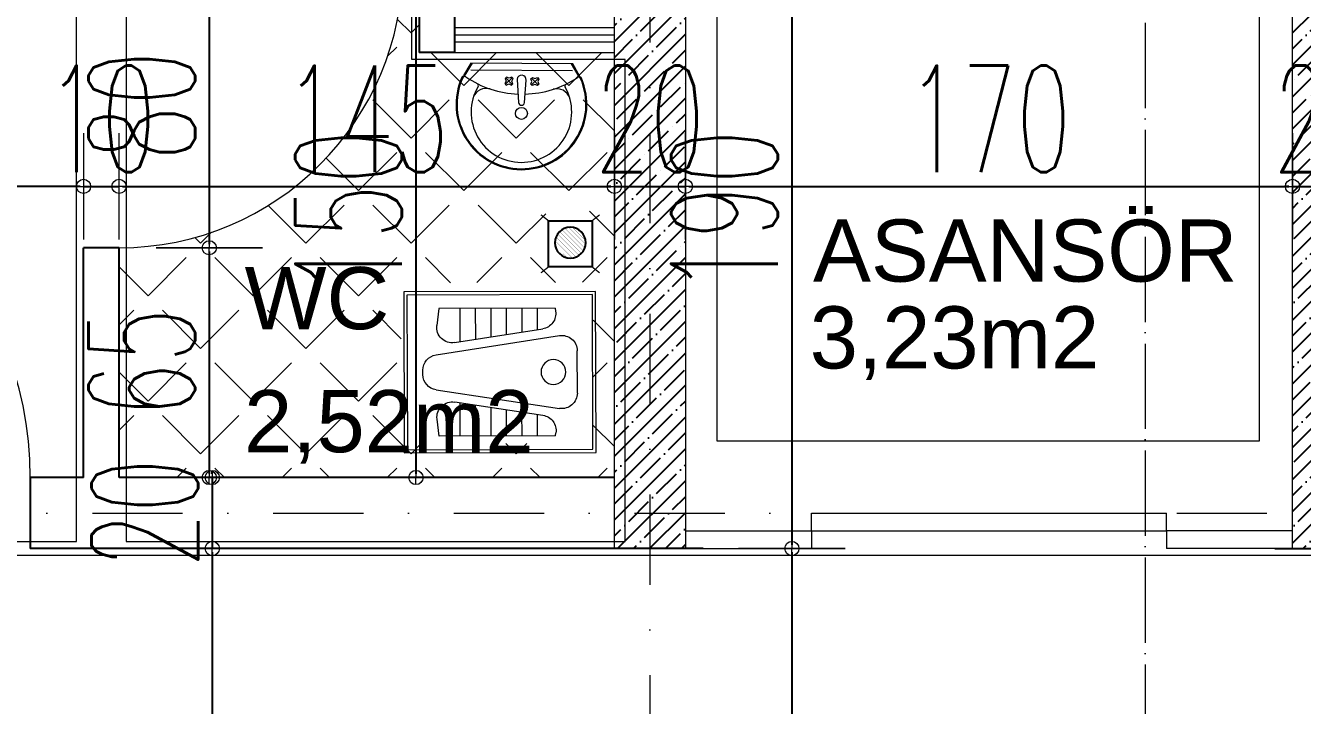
# Model space of a CAD drawing. Header units: millimetres. Extents: x -16104 to 67872, y -88009 to 12107.
# Drawn here: x 11745.8 to 12105.5, y -6313.7 to -6122.3 of the extents above; entities that cross this region are included whole.
import ezdxf

# ---------------------------------------------------------------- set-up
doc = ezdxf.new("R2010")
doc.units = ezdxf.units.MM
for name, pattern in [('ACAD_ISO04W100', [30, 24, -3, 0, -3]), ('ACAD_ISO07W100', [3, 0, -3]), ('DASHDOTX2', [50.8, 25.4, -12.7, 0, -12.7])]:
    doc.linetypes.add(name, pattern=pattern)
doc.layers.get('0').update_dxf_attribs({"color": 241})
for name, color, linetype, lineweight in [('AKS', 1, 'ACAD_ISO07W100', 5), ('akslar', 144, 'Continuous', 20), ('duvar', 123, 'Continuous', 25), ('emsal&kolon', 1, 'Continuous', 5), ('kapı', 3, 'Continuous', 5), ('OLCU', 54, 'Continuous', 13), ('pencere', 5, 'Continuous', 5), ('SıVA', 40, 'Continuous', 9), ('TARAMA', 8, 'Continuous', 15), ('tefriş', 30, 'Continuous', 5), ('ÖLÇÜ', 252, 'Continuous', 20)]:
    doc.layers.add(name, color=color, linetype=linetype, lineweight=lineweight)
doc.styles.add('DIM', font='Txttw.shx', dxfattribs={"width": 0.6})
doc.dimstyles.new('50', dxfattribs={"dimscale": 0, "dimtxt": 30, "dimasz": 1, "dimexe": 0, "dimexo": 2, "dimgap": 4, "dimtad": 1, "dimdec": 0, "dimzin": 0, "dimdsep": 46, "dimtxsty": 'DIM', "dimblk1": 'DOT', "dimblk2": 'DOT', "dimsah": 1, "dimcen": 1.5, "dimdle": 3, "dimse1": 1, "dimse2": 1, "dimclrd": 256, "dimclre": 9, "dimclrt": 256, "dimadec": 0, "dimazin": 0, "dimtfac": 0.24, "dimtdec": 0, "dimtix": 1, "dimtmove": 2, "dimatfit": 3, "dimldrblk": 'DOT', "dimfxl": 0, "dimtolj": 1, "dimtzin": 15, "dimarcsym": 0})

# ---------------------------------------------------------------- blocks, each defined once
blk = doc.blocks.new('DOT')
for p, q in [((0, 15), (0, -15)), ((-2, 0), (0, 0)), ((2, 0), (0, 0))]:
    blk.add_line(p, q)
blk.add_circle((0, 0), 2)
blk = doc.blocks.new('*D5684')
at = {"layer": 'Defpoints', "color": 0, "transparency": 16777216}
for p in [(11797.57, -6104.87), (11797.57, -6184.87), (11797.57, -6184.87)]:
    blk.add_point(p, dxfattribs=at)
at = {"layer": 'OLCU', "lineweight": -2, "transparency": 16777216}
blk.add_line((11797.57, -6105.87), (11797.57, -6183.87), dxfattribs=at)
for p, rotation in [((11797.57, -6104.87), 90), ((11797.57, -6184.87), 270)]:
    blk.add_blockref('DOT', p, dxfattribs=dict(at, rotation=rotation))
at = {"layer": 'OLCU', "transparency": 16777216, "insert": (11778.57, -6144.87), "char_height": 30, "attachment_point": 5, "rotation": 90, "style": 'DIM'}
blk.add_mtext('\\A1;80', dxfattribs=at)
blk = doc.blocks.new('*D5991')
at = {"layer": 'Defpoints', "color": 0, "transparency": 16777216}
for p in [(11772.15, -6184.87), (11772.15, -6249.56), (11797.57, -6249.56)]:
    blk.add_point(p, dxfattribs=at)
at = {"layer": 'OLCU', "lineweight": -2, "transparency": 16777216}
blk.add_line((11797.57, -6185.87), (11797.57, -6248.56), dxfattribs=at)
for p, rotation in [((11797.57, -6184.87), 90), ((11797.57, -6249.56), 270)]:
    blk.add_blockref('DOT', p, dxfattribs=dict(at, rotation=rotation))
at = {"layer": 'OLCU', "transparency": 16777216, "insert": (11778.57, -6217.22), "char_height": 30, "attachment_point": 5, "rotation": 90, "style": 'DIM'}
blk.add_mtext('\\A1;65', dxfattribs=at)
blk = doc.blocks.new('*D5685')
at = {"layer": 'Defpoints', "color": 0, "transparency": 16777216}
for p in [(11798.41, -6249.56), (11798.41, -6269.56), (11798.41, -6269.56)]:
    blk.add_point(p, dxfattribs=at)
at = {"layer": 'OLCU', "lineweight": -2, "transparency": 16777216}
for p, q in [((11798.41, -6248.56), (11798.41, -6247.56)), ((11798.41, -6249.56), (11798.41, -6269.56)), ((11798.41, -6270.56), (11798.41, -6271.56))]:
    blk.add_line(p, q, dxfattribs=at)
for p, rotation in [((11798.41, -6249.56), 270), ((11798.41, -6269.56), 90)]:
    blk.add_blockref('DOT', p, dxfattribs=dict(at, rotation=rotation))
at = {"layer": 'OLCU', "transparency": 16777216, "insert": (11779.41, -6259.56), "char_height": 30, "attachment_point": 5, "rotation": 90, "style": 'DIM'}
blk.add_mtext('\\A1;20', dxfattribs=at)
blk = doc.blocks.new('*D5686')
at = {"layer": 'Defpoints', "color": 0, "transparency": 16777216}
for p in [(11798.41, -6269.56), (11798.41, -6409.56), (11798.41, -6409.56)]:
    blk.add_point(p, dxfattribs=at)
at = {"layer": 'OLCU', "lineweight": -2, "transparency": 16777216}
blk.add_line((11798.41, -6270.56), (11798.41, -6408.56), dxfattribs=at)
for p, rotation in [((11798.41, -6269.56), 90), ((11798.41, -6409.56), 270)]:
    blk.add_blockref('DOT', p, dxfattribs=dict(at, rotation=rotation))
at = {"layer": 'OLCU', "transparency": 16777216, "insert": (11779.41, -6339.56), "char_height": 30, "attachment_point": 5, "rotation": 90, "style": 'DIM'}
blk.add_mtext('\\A1;140', dxfattribs=at)
blk = doc.blocks.new('*D5997')
at = {"layer": 'Defpoints', "color": 0, "transparency": 16777216}
for p in [(11961.65, -6079.87), (11961.65, -6269.56), (11962.49, -6269.56)]:
    blk.add_point(p, dxfattribs=at)
at = {"layer": 'OLCU', "lineweight": -2, "transparency": 16777216}
blk.add_line((11961.65, -6080.87), (11961.65, -6268.56), dxfattribs=at)
for p, rotation in [((11961.65, -6079.87), 90), ((11961.65, -6269.56), 270)]:
    blk.add_blockref('DOT', p, dxfattribs=dict(at, rotation=rotation))
at = {"layer": 'OLCU', "transparency": 16777216, "insert": (11942.65, -6174.72), "char_height": 30, "attachment_point": 5, "rotation": 90, "style": 'DIM'}
blk.add_mtext('\\A1;190', dxfattribs=at)
blk = doc.blocks.new('*D5692')
at = {"layer": 'Defpoints', "color": 0, "transparency": 16777216}
for p in [(11855.77, -6099.87), (11855.77, -6249.56), (11855.77, -6249.56)]:
    blk.add_point(p, dxfattribs=at)
at = {"layer": 'OLCU', "lineweight": -2, "transparency": 16777216}
blk.add_line((11855.77, -6100.87), (11855.77, -6248.56), dxfattribs=at)
for p, rotation in [((11855.77, -6099.87), 90), ((11855.77, -6249.56), 270)]:
    blk.add_blockref('DOT', p, dxfattribs=dict(at, rotation=rotation))
at = {"layer": 'OLCU', "transparency": 16777216, "insert": (11836.77, -6174.72), "char_height": 30, "attachment_point": 5, "rotation": 90, "style": 'DIM'}
blk.add_mtext('\\A1;150', dxfattribs=at)
blk = doc.blocks.new('*D5999')
at = {"layer": 'Defpoints', "color": 0, "transparency": 16777216}
for p in [(11772.15, -6167.58), (11762.15, -6184.87), (11772.15, -6184.87)]:
    blk.add_point(p, dxfattribs=at)
at = {"layer": 'OLCU', "lineweight": -2, "transparency": 16777216}
for p, q in [((11761.15, -6167.58), (11760.15, -6167.58)), ((11762.15, -6167.58), (11772.15, -6167.58)), ((11773.15, -6167.58), (11774.15, -6167.58))]:
    blk.add_line(p, q, dxfattribs=at)
blk.add_blockref('DOT', (11762.15, -6167.58), dxfattribs=at)
at = {"layer": 'OLCU', "lineweight": -2, "transparency": 16777216, "rotation": 180}
blk.add_blockref('DOT', (11772.15, -6167.58), dxfattribs=at)
at = {"layer": 'OLCU', "transparency": 16777216, "insert": (11767.15, -6148.58), "char_height": 30, "attachment_point": 5, "style": 'DIM'}
blk.add_mtext('\\A1;10', dxfattribs=at)
blk = doc.blocks.new('*D5694')
at = {"layer": 'Defpoints', "color": 0, "transparency": 16777216}
for p in [(11632.15, -6167.58), (11632.15, -6184.87), (11762.15, -6184.87)]:
    blk.add_point(p, dxfattribs=at)
at = {"layer": 'OLCU', "lineweight": -2, "transparency": 16777216}
blk.add_line((11761.15, -6167.58), (11633.15, -6167.58), dxfattribs=at)
at = {"layer": 'OLCU', "lineweight": -2, "transparency": 16777216, "rotation": 180}
blk.add_blockref('DOT', (11632.15, -6167.58), dxfattribs=at)
at = {"layer": 'OLCU', "lineweight": -2, "transparency": 16777216}
blk.add_blockref('DOT', (11762.15, -6167.58), dxfattribs=at)
at = {"layer": 'OLCU', "transparency": 16777216, "insert": (11697.15, -6148.58), "char_height": 30, "attachment_point": 5, "style": 'DIM'}
blk.add_mtext('\\A1;130', dxfattribs=at)
blk = doc.blocks.new('*D5701')
at = {"layer": 'Defpoints', "color": 0, "transparency": 16777216}
for p in [(11772.15, -6167.58), (11911.65, -6167.58), (11911.65, -6167.58)]:
    blk.add_point(p, dxfattribs=at)
at = {"layer": 'OLCU', "lineweight": -2, "transparency": 16777216}
blk.add_line((11773.15, -6167.58), (11910.65, -6167.58), dxfattribs=at)
at = {"layer": 'OLCU', "lineweight": -2, "transparency": 16777216, "rotation": 180}
blk.add_blockref('DOT', (11772.15, -6167.58), dxfattribs=at)
at = {"layer": 'OLCU', "lineweight": -2, "transparency": 16777216}
blk.add_blockref('DOT', (11911.65, -6167.58), dxfattribs=at)
at = {"layer": 'OLCU', "transparency": 16777216, "insert": (11841.9, -6148.58), "char_height": 30, "attachment_point": 5, "style": 'DIM'}
blk.add_mtext('\\A1;145', dxfattribs=at)
blk = doc.blocks.new('*D6000')
at = {"layer": 'Defpoints', "color": 0, "transparency": 16777216}
for p in [(11911.65, -6167.58), (11931.65, -6167.58), (11931.65, -6167.58)]:
    blk.add_point(p, dxfattribs=at)
at = {"layer": 'OLCU', "lineweight": -2, "transparency": 16777216}
for p, q in [((11910.65, -6167.58), (11909.65, -6167.58)), ((11911.65, -6167.58), (11931.65, -6167.58)), ((11932.65, -6167.58), (11933.65, -6167.58))]:
    blk.add_line(p, q, dxfattribs=at)
blk.add_blockref('DOT', (11911.65, -6167.58), dxfattribs=at)
at = {"layer": 'OLCU', "lineweight": -2, "transparency": 16777216, "rotation": 180}
blk.add_blockref('DOT', (11931.65, -6167.58), dxfattribs=at)
at = {"layer": 'OLCU', "transparency": 16777216, "insert": (11921.65, -6148.58), "char_height": 30, "attachment_point": 5, "style": 'DIM'}
blk.add_mtext('\\A1;20', dxfattribs=at)
blk = doc.blocks.new('*D5702')
at = {"layer": 'Defpoints', "color": 0, "transparency": 16777216}
for p in [(11931.65, -6167.58), (12102.65, -6167.58), (12102.65, -6167.58)]:
    blk.add_point(p, dxfattribs=at)
at = {"layer": 'OLCU', "lineweight": -2, "transparency": 16777216}
blk.add_line((11932.65, -6167.58), (12101.65, -6167.58), dxfattribs=at)
at = {"layer": 'OLCU', "lineweight": -2, "transparency": 16777216, "rotation": 180}
blk.add_blockref('DOT', (11931.65, -6167.58), dxfattribs=at)
at = {"layer": 'OLCU', "lineweight": -2, "transparency": 16777216}
blk.add_blockref('DOT', (12102.65, -6167.58), dxfattribs=at)
at = {"layer": 'OLCU', "transparency": 16777216, "insert": (12017.15, -6148.58), "char_height": 30, "attachment_point": 5, "style": 'DIM'}
blk.add_mtext('\\A1;170', dxfattribs=at)
blk = doc.blocks.new('*D6001')
at = {"layer": 'Defpoints', "color": 0, "transparency": 16777216}
for p in [(12102.65, -6167.58), (12122.65, -6167.58), (12122.65, -6167.58)]:
    blk.add_point(p, dxfattribs=at)
at = {"layer": 'OLCU', "lineweight": -2, "transparency": 16777216}
for p, q in [((12101.65, -6167.58), (12100.65, -6167.58)), ((12102.65, -6167.58), (12122.65, -6167.58)), ((12123.65, -6167.58), (12124.65, -6167.58))]:
    blk.add_line(p, q, dxfattribs=at)
blk.add_blockref('DOT', (12102.65, -6167.58), dxfattribs=at)
at = {"layer": 'OLCU', "lineweight": -2, "transparency": 16777216, "rotation": 180}
blk.add_blockref('DOT', (12122.65, -6167.58), dxfattribs=at)
at = {"layer": 'OLCU', "transparency": 16777216, "insert": (12112.65, -6148.58), "char_height": 30, "attachment_point": 5, "style": 'DIM'}
blk.add_mtext('\\A1;20', dxfattribs=at)
blk = doc.blocks.new('*D5915')
at = {"layer": 'Defpoints', "color": 0, "transparency": 16777216}
for p in [(11961.65, -6269.56), (11961.65, -6421.56), (11962.49, -6421.56)]:
    blk.add_point(p, dxfattribs=at)
at = {"layer": 'OLCU', "lineweight": -2, "transparency": 16777216}
blk.add_line((11961.65, -6270.56), (11961.65, -6420.56), dxfattribs=at)
for p, rotation in [((11961.65, -6269.56), 90), ((11961.65, -6421.56), 270)]:
    blk.add_blockref('DOT', p, dxfattribs=dict(at, rotation=rotation))
at = {"layer": 'OLCU', "transparency": 16777216, "insert": (11942.65, -6345.56), "char_height": 30, "attachment_point": 5, "rotation": 90, "style": 'DIM'}
blk.add_mtext('\\A1;152', dxfattribs=at)
blk = doc.blocks.new('hela taşı')
for p, q in [((2105.67, 990.71), (2105.67, 1042.71)), ((2105.67, 1042.71), (2167.67, 1042.71)), ((2106.67, 991.71), (2106.67, 1041.71)), ((2106.67, 1041.71), (2166.67, 1041.71)), ((2166.67, 1041.71), (2166.67, 991.71)), ((2167.67, 1042.71), (2167.67, 990.71)), ((2118.79, 1037.37), (2118.63, 1036.38)), ((2118.79, 1037.37), (2156.43, 1037.37)), ((2124.59, 1037.37), (2124.59, 1030.41)), ((2129.59, 1037.37), (2129.59, 1029.65)), ((2134.59, 1037.37), (2134.59, 1028.88)), ((2139.59, 1037.37), (2139.59, 1028.11)), ((2144.59, 1037.37), (2144.59, 1027.35)), ((2149.59, 1037.37), (2149.59, 1026.58)), ((2156.43, 1037.37), (2157.06, 1031.82)), ((2157.33, 1022.36), (2117.42, 1028.48)), ((2151.33, 1026.32), (2122.82, 1030.68)), ((2111.67, 1009.89), (2111.67, 1023.53)), ((2161.57, 1016), (2161.57, 1017.42)), ((2157.33, 1011.06), (2117.42, 1004.95)), ((2151.33, 1007.11), (2122.82, 1002.74)), ((2129.59, 996.05), (2129.59, 1003.77)), ((2134.59, 996.05), (2134.59, 1004.54)), ((2139.59, 996.05), (2139.59, 1005.31)), ((2144.59, 996.05), (2144.59, 1006.07)), ((2149.59, 996.05), (2149.59, 1006.84)), ((2124.59, 996.05), (2124.59, 1003.01)), ((2156.43, 996.05), (2157.06, 1001.61)), ((2118.79, 996.05), (2118.63, 997.04)), ((2118.79, 996.05), (2156.43, 996.05)), ((2166.67, 991.71), (2106.67, 991.71)), ((2167.67, 990.71), (2105.67, 990.71))]:
    blk.add_line(p, q)
blk.add_circle((2119.38, 1016.71), 4)
for centre, start, end in [((2123.58, 1035.63), 171.289, 261.289), ((2116.67, 1023.53), 81.289, 180), ((2152.09, 1031.26), 261.289, 6.4139), ((2156.57, 1017.42), 0, 81.289), ((2156.57, 1016), 278.711, 360), ((2116.67, 1009.89), 180, 278.711), ((2152.09, 1002.16), 353.5861, 98.711), ((2123.58, 997.8), 98.711, 188.711)]:
    blk.add_arc(centre, 5, start, end)
blk = doc.blocks.new('lavabo')
at = {"layer": 'tefriş', "linetype": 'Continuous'}
for p, q in [((-22.77, -4.94), (-19.92, 0)), ((-22.43, -5.14), (-19.46, 0)), ((-19.92, 0), (19.92, 0)), ((19.46, 0), (22.43, -5.14)), ((19.92, 0), (22.77, -4.94)), ((19.92, -2.7), (-19.92, -2.7)), ((-6.25, -5.54), (-6.77, -6.08)), ((-6.77, -6.08), (-6.31, -7.1)), ((-6.31, -7.1), (-6.71, -8.15)), ((-6.71, -8.15), (-6.17, -8.66)), ((-6.51, -5.81), (-3.84, -8.34)), ((-6.44, -8.41), (-3.91, -5.74)), ((-5.2, -5.94), (-6.25, -5.54)), ((-6.17, -8.66), (-5.15, -8.21)), ((-4.18, -5.48), (-5.2, -5.94)), ((-5.15, -8.21), (-4.1, -8.61)), ((-3.64, -6), (-4.18, -5.48)), ((-4.1, -8.61), (-3.58, -8.07)), ((-4.04, -7.04), (-3.64, -6)), ((-3.58, -8.07), (-4.04, -7.04)), ((-1.17, -15.33), (-1.76, -6.54)), ((1.76, -6.26), (1.14, -15.33)), ((3.38, -5.9), (3.91, -5.38)), ((3.81, -6.94), (3.38, -5.9)), ((3.38, -7.98), (3.81, -6.94)), ((3.91, -8.51), (3.38, -7.98)), ((6.25, -8.24), (3.65, -5.64)), ((6.25, -5.64), (3.65, -8.24)), ((3.91, -5.38), (4.95, -5.81)), ((4.95, -8.08), (3.91, -8.51)), ((4.95, -5.81), (5.99, -5.38)), ((5.99, -8.51), (4.95, -8.08)), ((5.99, -5.38), (6.51, -5.9)), ((6.51, -7.98), (5.99, -8.51)), ((6.51, -5.9), (6.08, -6.94)), ((6.08, -6.94), (6.51, -7.98))]:
    blk.add_line(p, q, dxfattribs=at)
at = {"layer": 'tefriş', "linetype": 'Continuous', "extrusion": (0, 0, -1)}
for centre, major_axis, ratio, start_param, end_param in [((-23.47, -4.54), (-0.566, 0.566), 1, 2.879793, 3.399519), ((0, -6.4), (-1.25, -1.25), 1, 0.7034, 3.844992), ((23.47, -4.54), (-0.566, -0.566), 1, 6.025259, 6.544985), ((0, -16), (-18.1, -18.1), 1, 5.497787, 7.48683), ((0, -16), (-17.82, -17.82), 1, 5.497787, 7.48683), ((-22.66, -5.93), (-0.566, -0.566), 1, 1.203644, 1.828723), ((-22.66, -5.93), (-0.283, 0.283), 1, -0.367152, 0.257926), ((-23.47, -4.54), (-0.849, -0.849), 1, 4.45059, 4.970315), ((-22.3, -6.09), (-0.566, -0.566), 1, 1.828723, 2.945097), ((-0.28, 26.67), (-27.35, -27.35), 1, 5.526576, 6.089571), ((0, -19.04), (-13.92, 13.92), 1, 3.926991, 6.023888), ((-13.8, -15.22), (-3.8, -3.8), 1, 1.128011, 2.639725), ((-17.71, -8.76), (-0.566, -0.566), 1, 2.805213, 4.453092), ((0, -16), (-18.1, -18.1), 1, 3.508745, 5.497787), ((0, -16), (-17.82, -17.82), 1, 3.508745, 5.497787), ((0, -19.04), (-13.92, 13.92), 1, 1.830093, 3.926991), ((0.28, 26.67), (-27.35, -27.35), 1, 4.906004, 5.469573), ((13.8, -15.22), (-3.8, -3.8), 1, 2.072664, 3.584378), ((17.71, -8.76), (-0.566, -0.566), 1, 0.259297, 1.907176), ((22.3, -6.09), (-0.566, 0.566), 1, 0.196496, 1.31287), ((23.47, -4.54), (-0.849, 0.849), 1, 4.454463, 4.974188), ((22.66, -5.93), (-0.283, 0.283), 1, 1.31287, 1.937948), ((22.66, -5.93), (-0.566, 0.566), 1, 1.31287, 1.937948), ((-0.01, -19.56), (0, 2.35), 0.991954, 1.570796326779968, 7.853981633959554), ((-0.01, -15.24), (-0.82, 0.82), 1, 2.438193, 5.415789)]:
    blk.add_ellipse(centre, major_axis=major_axis, ratio=ratio, start_param=start_param, end_param=end_param, dxfattribs=at)
blk = doc.blocks.new('A$C412C2498')
at = {"color": 5, "const_width": 0.6}
for points in [[(3.64, 24.29), (0.19, 27)], [(23.8, 24.29), (27.26, 27)], [(3.64, 2.95), (0.19, 0.24)], [(23.8, 2.95), (27.26, 0.24)]]:
    blk.add_lwpolyline(points, dxfattribs=at)
at = {"color": 5}
blk.add_lwpolyline([(23.8, 24.29), (3.64, 24.29), (3.64, 2.95), (23.8, 2.95)], close=True, dxfattribs=at)
at = {"const_width": 0.1}
for points in [[(6.68, 12.23), (14.63, 20.17)], [(6.76, 14.48), (12.37, 20.1)], [(7.15, 10.44), (16.41, 19.71)], [(7.89, 9.07), (17.79, 18.97)], [(8.8, 8), (18.86, 18.06)], [(9.96, 7.09), (19.77, 16.9)], [(11.26, 6.45), (20.41, 15.6)], [(13.03, 6.04), (20.82, 13.83)], [(14.77, 6.07), (20.78, 12.09)], [(17.41, 7.02), (19.84, 9.45)]]:
    blk.add_lwpolyline(points, dxfattribs=at)
blk.add_circle((13.74, 13.11), 7.12)
blk = doc.blocks.new('A$C5E2C1EC0')
at = {"xscale": 0.6105719971092185, "yscale": 0.6105719971092185, "zscale": 0.6105719971092185}
blk.add_blockref('A$C412C2498', (0, 0), dxfattribs=at)

msp = doc.modelspace()

# ---------------------------------------------------------------- hatches: boundary and pattern name
h = msp.add_hatch()
h.set_pattern_fill('ANSI35,_O', color=256)
h.set_pattern_definition([(45, (0, -17059.605), (-4.490128, 4.490128), []), (45, (4.49, -17059.605), (-4.490128, 4.490128), [7.9375, -1.5875, 0, -1.5875])])
h.paths.add_polyline_path([(11921.65, -6259.56), (11911.65, -6259.56), (11911.65, -6269.56), (11921.65, -6269.56)])
h.paths.add_polyline_path([(11931.65, -6259.56), (11921.65, -6259.56), (11921.65, -6269.56), (11931.65, -6269.56)])
h.paths.add_polyline_path([(11931.65, -6079.87), (12102.65, -6079.87), (12102.65, -6259.56), (12112.65, -6259.56), (12112.65, -6059.87), (11921.65, -6059.87), (11921.65, -6259.56), (11931.65, -6259.56)])
h.paths.add_polyline_path([(11921.65, -6059.87), (11911.65, -6059.87), (11911.65, -6259.56), (11921.65, -6259.56)])
h.paths.add_polyline_path([(12122.65, -6259.56), (12112.65, -6259.56), (12112.65, -6269.56), (12122.65, -6269.56)])
h.paths.add_polyline_path([(12112.65, -6259.56), (12102.65, -6259.56), (12102.65, -6269.56), (12112.65, -6269.56)])
h.paths.add_polyline_path([(12122.65, -6079.87), (12122.65, -6059.87), (12112.65, -6059.87), (12112.65, -6259.56), (12122.65, -6259.56)])
h.paths.add_polyline_path([(11920.15, -6203.65), (11920.15, -6145.79), (11965.15, -6145.79), (11965.15, -6203.65)], flags=9)
h.paths.add_polyline_path([(11899.58, -6126.08), (11943.72, -6126.08), (11943.72, -6171.08), (11899.58, -6171.08)], flags=9)
h.paths.add_polyline_path([(12090.58, -6126.08), (12134.72, -6126.08), (12134.72, -6171.08), (12090.58, -6171.08)], flags=9)
h.paths.add_polyline_path([(11864.56, -6085.07), (11934.39, -6083.68), (11934.04, -6065.92), (11864.21, -6067.31)], flags=9)
h.paths.add_polyline_path([(11865.3, -6117.88), (11920.03, -6116.79), (11919.71, -6100.41), (11864.97, -6101.5)], flags=9)
h.paths.add_polyline_path([(12117.82, -6118.3), (12172.55, -6117.21), (12172.22, -6100.82), (12117.49, -6101.91)], flags=9)
h.paths.add_polyline_path([(12110.13, -6085.05), (12179.96, -6083.67), (12179.61, -6065.9), (12109.77, -6067.29)], flags=9)
at = {"layer": 'TARAMA'}
h = msp.add_hatch(dxfattribs=at)
h.set_pattern_fill('ANGLE,_O', color=256, scale=3, angle=45)
h.set_pattern_definition([(135, (24034.302, -17059.605), (14.817423, 14.817423), [15.24, -5.715]), (45, (24034.302, -17059.605), (14.817423, -14.817423), [15.24, -5.715])])
h.paths.add_polyline_path([(11911.65, -6129.87), (11911.65, -6249.56), (11831.22, -6249.56), (11831.22, -6158.83, 0.187215), (11852.15, -6104.87), (11831.22, -6104.87), (11831.22, -6099.87), (11856.65, -6099.87), (11856.65, -6129.87), (11866.65, -6129.87)])
h.paths.add_polyline_path([(11892.35, -6171.67), (11892.35, -6184.69), (11904.66, -6184.69), (11904.66, -6171.67)], flags=16)
h.paths.add_polyline_path([(11894.17, -6178.31), (11898.93, -6173.55, -0.064205), (11900.01, -6173.8), (11894.42, -6179.39, -0.064205)], flags=0)
h.paths.add_polyline_path([(11851.59, -6194.73), (11851.71, -6240.03), (11905.72, -6239.89), (11905.61, -6194.59)], flags=16)
h.paths.add_polyline_path([(11852.47, -6195.6), (11852.58, -6239.16), (11904.85, -6239.02), (11904.74, -6195.46)], flags=0)
h.paths.add_polyline_path([(11867.36, -6199.34), (11867.38, -6208.74), (11889.15, -6205.34), (11889.14, -6199.28)], flags=0)
h.paths.add_polyline_path([(11867.42, -6225.94), (11867.45, -6235.34), (11889.23, -6235.28), (11889.21, -6229.22)], flags=0)
h.paths.add_polyline_path([(11831.22, -6158.83), (11831.22, -6249.56), (11784.15, -6249.56), (11772.15, -6249.56), (11772.15, -6184.87), (11772.15, -6184.87, 0.210663)])
edge = h.paths.add_edge_path(flags=16)
edge.add_ellipse((11779.81, -6203.89), major_axis=(0.407, 0.407), ratio=1, start_angle=255.3835, end_angle=285.1616)
edge.add_ellipse((11780.81, -6204.47), major_axis=(0.407, 0.407), ratio=1, start_angle=69.3472, end_angle=105.1616)
h.paths.add_polyline_path([(11782.37, -6216.08), (11781.62, -6216.4), (11780.87, -6216.09), (11780.5, -6216.48), (11780.81, -6217.22), (11780.51, -6217.97), (11780.89, -6218.35), (11781.63, -6218.03), (11782.38, -6218.34), (11782.76, -6217.95), (11782.44, -6217.21), (11782.75, -6216.46)], flags=16)
h.paths.add_polyline_path([(11782.48, -6223.35), (11781.74, -6223.69), (11780.99, -6223.4), (11780.62, -6223.79), (11780.95, -6224.53), (11780.67, -6225.29), (11781.06, -6225.65), (11781.8, -6225.32), (11782.55, -6225.61), (11782.92, -6225.21), (11782.59, -6224.48), (11782.87, -6223.72)], flags=16)
h.paths.add_polyline_path([(11831.22, -6099.87), (11831.22, -6104.87), (11772.15, -6104.87), (11772.15, -6099.87)])
h.paths.add_polyline_path([(11943.72, -6126.08), (11899.58, -6126.08), (11899.58, -6171.08), (11943.72, -6171.08)], flags=9)
h.paths.add_polyline_path([(11883.79, -6185.83), (11795.5, -6185.83), (11795.5, -6215.62), (11883.79, -6215.62)], flags=9)
h.paths.add_polyline_path([(11882.36, -6151.12), (11834.15, -6151.12), (11834.15, -6177.97), (11882.36, -6177.97)], flags=24)
h = msp.add_hatch(dxfattribs=at)
h.set_pattern_fill('ANGLE,_O', color=256, scale=3, angle=45)
h.set_pattern_definition([(45, (0, -17059.605), (-14.817423, 14.817423), [15.24, -5.715]), (135, (0, -17059.605), (-14.817423, -14.817423), [15.24, -5.715])])
h.paths.add_polyline_path([(12122.65, -6129.87), (12122.65, -6249.56), (12203.09, -6249.56), (12203.09, -6158.83, -0.187215), (12182.15, -6104.87), (12203.09, -6104.87), (12203.09, -6099.87), (12177.65, -6099.87), (12177.65, -6129.87), (12167.65, -6129.87)])
h.paths.add_polyline_path([(12141.95, -6171.67), (12141.95, -6184.69), (12129.64, -6184.69), (12129.64, -6171.67)], flags=16)
h.paths.add_polyline_path([(12140.16, -6177.87, -1), (12131.47, -6177.87, -1)], flags=0)
h.paths.add_polyline_path([(12182.71, -6194.73), (12182.59, -6240.03), (12128.58, -6239.89), (12128.7, -6194.59)], flags=16)
h.paths.add_polyline_path([(12181.84, -6195.6), (12181.72, -6239.16), (12129.45, -6239.02), (12129.56, -6195.46)], flags=0)
h.paths.add_polyline_path([(12166.95, -6199.34), (12166.92, -6208.74), (12145.15, -6205.34), (12145.17, -6199.28)], flags=0)
h.paths.add_polyline_path([(12166.88, -6225.94), (12166.85, -6235.34), (12145.07, -6235.28), (12145.09, -6229.22)], flags=0)
h.paths.add_polyline_path([(12262.15, -6184.87), (12262.15, -6184.87, -0.210663), (12203.09, -6158.83), (12203.09, -6249.56), (12250.15, -6249.56), (12262.15, -6249.56)])
h.paths.add_polyline_path([(12251.55, -6216.46), (12251.94, -6216.08), (12252.68, -6216.4), (12253.43, -6216.09), (12253.81, -6216.48), (12253.49, -6217.22), (12253.8, -6217.97), (12253.41, -6218.35), (12252.67, -6218.03), (12251.92, -6218.34), (12251.54, -6217.95), (12251.86, -6217.21)], flags=16)
h.paths.add_polyline_path([(12251.82, -6223.35), (12252.56, -6223.69), (12253.31, -6223.4), (12253.68, -6223.79), (12253.35, -6224.53), (12253.63, -6225.29), (12253.24, -6225.65), (12252.5, -6225.32), (12251.75, -6225.61), (12251.38, -6225.21), (12251.71, -6224.48), (12251.43, -6223.72)], flags=16)
h.paths.add_polyline_path([(12203.09, -6099.87), (12203.09, -6104.87), (12262.15, -6104.87), (12262.15, -6099.87)])
h.paths.add_polyline_path([(12090.58, -6126.08), (12134.72, -6126.08), (12134.72, -6171.08), (12090.58, -6171.08)], flags=9)
h.paths.add_polyline_path([(12150.51, -6185.83), (12238.8, -6185.83), (12238.8, -6215.62), (12150.51, -6215.62)], flags=9)
h.paths.add_polyline_path([(12151.94, -6151.12), (12200.16, -6151.12), (12200.16, -6177.97), (12151.94, -6177.97)], flags=24)

# ---------------------------------------------------------------- linework, layer by layer
at = {"layer": 'AKS', "color": 1, "linetype": 'ACAD_ISO04W100'}
msp.add_line((12061.13, -5369.07), (12061.13, -7691.51), dxfattribs=at)
at = {"layer": 'akslar', "linetype": 'DASHDOTX2'}
for p, q in [((11921.65, -5134.56), (11921.65, -7944.06)), ((10492.15, -6259.56), (13542.15, -6259.56))]:
    msp.add_line(p, q, dxfattribs=at)
at = {"layer": 'duvar'}
for p, q in [((11856.65, -6099.87), (11856.65, -6129.87)), ((11866.65, -6119.87), (11866.65, -6129.87)), ((11866.65, -6129.87), (11856.65, -6129.87)), ((11762.15, -6249.56), (11762.15, -6184.87)), ((11772.15, -6184.87), (11762.15, -6184.87)), ((11772.15, -6249.56), (11772.15, -6184.87)), ((11772.15, -6249.56), (11772.15, -6184.87)), ((11772.15, -6249.56), (11772.15, -6184.87)), ((11762.15, -6249.56), (11747.15, -6249.56)), ((11762.15, -6249.56), (11747.15, -6249.56)), ((11747.15, -6249.56), (11747.15, -6269.56)), ((11911.65, -6249.56), (11772.15, -6249.56)), ((11936.65, -6269.56), (11747.15, -6269.56)), ((11936.65, -6269.56), (11747.15, -6269.56)), ((11806.15, -6269.56), (11772.15, -6269.56)), ((11806.15, -6269.56), (11784.15, -6269.56)), ((11916.65, -6269.56), (11816.15, -6269.56)), ((12097.65, -6269.56), (12277.15, -6269.56)), ((12097.65, -6269.56), (12287.15, -6269.56))]:
    msp.add_line(p, q, dxfattribs=at)
at = {"layer": 'emsal&kolon'}
msp.add_lwpolyline([(11931.65, -6269.56), (11911.65, -6269.56), (11911.65, -6059.87), (12122.65, -6059.87), (12122.65, -6079.87), (12122.65, -6269.56), (12102.65, -6269.56), (12102.65, -6079.87), (11931.65, -6079.87), (11931.65, -6269.56)], dxfattribs=at)
at = {"layer": 'kapı'}
for p, q in [((11967.15, -6259.56), (12067.15, -6259.56)), ((11967.15, -6264.56), (11967.15, -6259.56)), ((12067.15, -6264.56), (12067.15, -6259.56)), ((11931.65, -6264.56), (11967.15, -6264.56)), ((11967.15, -6264.56), (11967.15, -6269.56)), ((11967.15, -6264.56), (12067.15, -6264.56)), ((12067.15, -6264.56), (12067.15, -6269.56)), ((12102.65, -6264.56), (12067.15, -6264.56)), ((11936.65, -6269.56), (11967.15, -6269.56)), ((12097.65, -6269.56), (12067.15, -6269.56))]:
    msp.add_line(p, q, dxfattribs=at)
for centre, radius, start, end in [((11772.15, -6104.87), 80, 270, 0), ((11647.15, -6249.56), 100, 0, 90)]:
    msp.add_arc(centre, radius, start, end, dxfattribs=at)
at = {"layer": 'pencere'}
for p, q in [((11866.65, -6122.87), (11911.65, -6122.87)), ((11866.65, -6124.87), (11911.65, -6124.87)), ((11866.65, -6126.87), (11911.65, -6126.87)), ((11866.65, -6129.87), (11911.65, -6129.87))]:
    msp.add_line(p, q, dxfattribs=at)
at = {"layer": 'SıVA'}
for points in [[(11800.15, -5921.87), (11662.15, -5921.87), (11572.15, -5921.87), (11437.15, -5921.87), (11347.15, -5921.87), (11139.15, -5921.87), (11139.15, -6047.87), (11527.15, -6047.87), (11634.15, -6047.87), (11634.15, -6267.56), (11760.15, -6267.56), (11760.15, -6087.87), (11800.15, -6087.87)], [(11774.15, -6101.87), (11774.15, -6184.87), (11774.15, -6267.56), (11914.65, -6267.56), (11914.65, -6131.87), (11854.65, -6131.87), (11854.65, -6101.87)], [(12390.15, -6547.56), (12390.15, -6271.56), (12277.15, -6271.56), (11747.15, -6271.56), (11644.15, -6271.56), (11644.15, -6547.56), (11762.15, -6547.56)]]:
    msp.add_lwpolyline(points, close=True, dxfattribs=at)
at = {"layer": 'ÖLÇÜ'}
msp.add_lwpolyline([(11940.65, -6107.15), (12093.26, -6107.15), (12093.26, -6239.37), (11940.65, -6239.37)], close=True, dxfattribs=at)

# ---------------------------------------------------------------- block references
at = {"ltscale": 50, "xscale": -1, "rotation": 180}
msp.add_blockref('A$C5E2C1EC0', (11890.86, -6175.44), dxfattribs=at)
at = {"layer": 'tefriş', "xscale": -0.7200000000257734, "yscale": 0.720000000030268, "zscale": 0.7200000000000002, "rotation": 359.6165226518136}
msp.add_blockref('lavabo', (11885.57, -6132.94), dxfattribs=at)
at = {"layer": 'tefriş', "lineweight": 25, "xscale": -0.8711999999906481, "yscale": 0.8712000000014086, "zscale": 0.8712000000000001, "rotation": 0.1493192762102069}
msp.add_blockref('hela taşı', (13743.2, -7100.8), dxfattribs=at)

# ---------------------------------------------------------------- texts
at = {"layer": 'emsal&kolon', "char_height": 17.5, "width": 1076.8413}
for s, insert, attachment_point in [('{\\fArial|b0|i0|c162|p34;ASANSÖR}', (12087.14, -6194.65), 9), ('{\\fArial|b0|i0|c162|p34;WC}', (11848.25, -6208.05), 9), ('{\\fArial|b0|i0|c162|p34;3,23m2}', (12048.21, -6222.11), 9), ('{\\fArial|b0|i0|c162|p34;2,52m2}', (11807.36, -6245.7), 7)]:
    msp.add_mtext(s, dxfattribs=dict(at, insert=insert, attachment_point=attachment_point))

# ---------------------------------------------------------------- dimensions: what is measured, and where the dimension line sits
at = {"layer": 'OLCU'}
for base, p1, p2, text, picture, middle in [((11961.65, -6269.56), (11961.65, -6079.87), (11962.49, -6269.56), '190', '*D5997', (11942.65, -6174.72)), ((11855.77, -6249.56), (11855.77, -6099.87), (11855.77, -6249.56), '150', '*D5692', (11836.77, -6174.72)), ((11798.41, -6409.56), (11798.41, -6269.56), (11798.41, -6409.56), '140', '*D5686', (11779.41, -6339.56)), ((11961.65, -6421.56), (11961.65, -6269.56), (11962.49, -6421.56), '152', '*D5915', (11942.65, -6345.56))]:
    dim = msp.add_linear_dim(base=base, p1=p1, p2=p2, angle=90, text=text, dimstyle='50', override={"dimscale": 1}, dxfattribs=at)
    dim.commit()
    dim.dimension.update_dxf_attribs({"geometry": picture, "text_midpoint": middle})
for base, p1, p2, picture, middle in [((11797.57, -6184.87), (11797.57, -6104.87), (11797.57, -6184.87), '*D5684', (11778.57, -6144.87)), ((11797.57, -6249.56), (11772.15, -6184.87), (11772.15, -6249.56), '*D5991', (11778.57, -6217.22)), ((11798.41, -6269.56), (11798.41, -6249.56), (11798.41, -6269.56), '*D5685', (11779.41, -6259.56))]:
    dim = msp.add_linear_dim(base=base, p1=p1, p2=p2, angle=90, dimstyle='50', override={"dimscale": 1}, dxfattribs=at)
    dim.commit()
    dim.dimension.update_dxf_attribs({"geometry": picture, "text_midpoint": middle})
for base, p1, p2, picture, middle in [((11632.15, -6167.58), (11762.15, -6184.87), (11632.15, -6184.87), '*D5694', (11697.15, -6148.58)), ((11772.15, -6167.58), (11762.15, -6184.87), (11772.15, -6184.87), '*D5999', (11767.15, -6148.58)), ((11931.65, -6167.58), (11911.65, -6167.58), (11931.65, -6167.58), '*D6000', (11921.65, -6148.58)), ((12122.65, -6167.58), (12102.65, -6167.58), (12122.65, -6167.58), '*D6001', (12112.65, -6148.58))]:
    dim = msp.add_linear_dim(base=base, p1=p1, p2=p2, dimstyle='50', override={"dimscale": 1}, dxfattribs=at)
    dim.commit()
    dim.dimension.update_dxf_attribs({"geometry": picture, "text_midpoint": middle})
for base, p1, p2, text, picture, middle in [((11911.65, -6167.58), (11772.15, -6167.58), (11911.65, -6167.58), '145', '*D5701', (11841.9, -6148.58)), ((12102.65, -6167.58), (11931.65, -6167.58), (12102.65, -6167.58), '170', '*D5702', (12017.15, -6148.58))]:
    dim = msp.add_linear_dim(base=base, p1=p1, p2=p2, text=text, dimstyle='50', override={"dimscale": 1}, dxfattribs=at)
    dim.commit()
    dim.dimension.update_dxf_attribs({"geometry": picture, "text_midpoint": middle})

doc.saveas('drawing.dxf')
